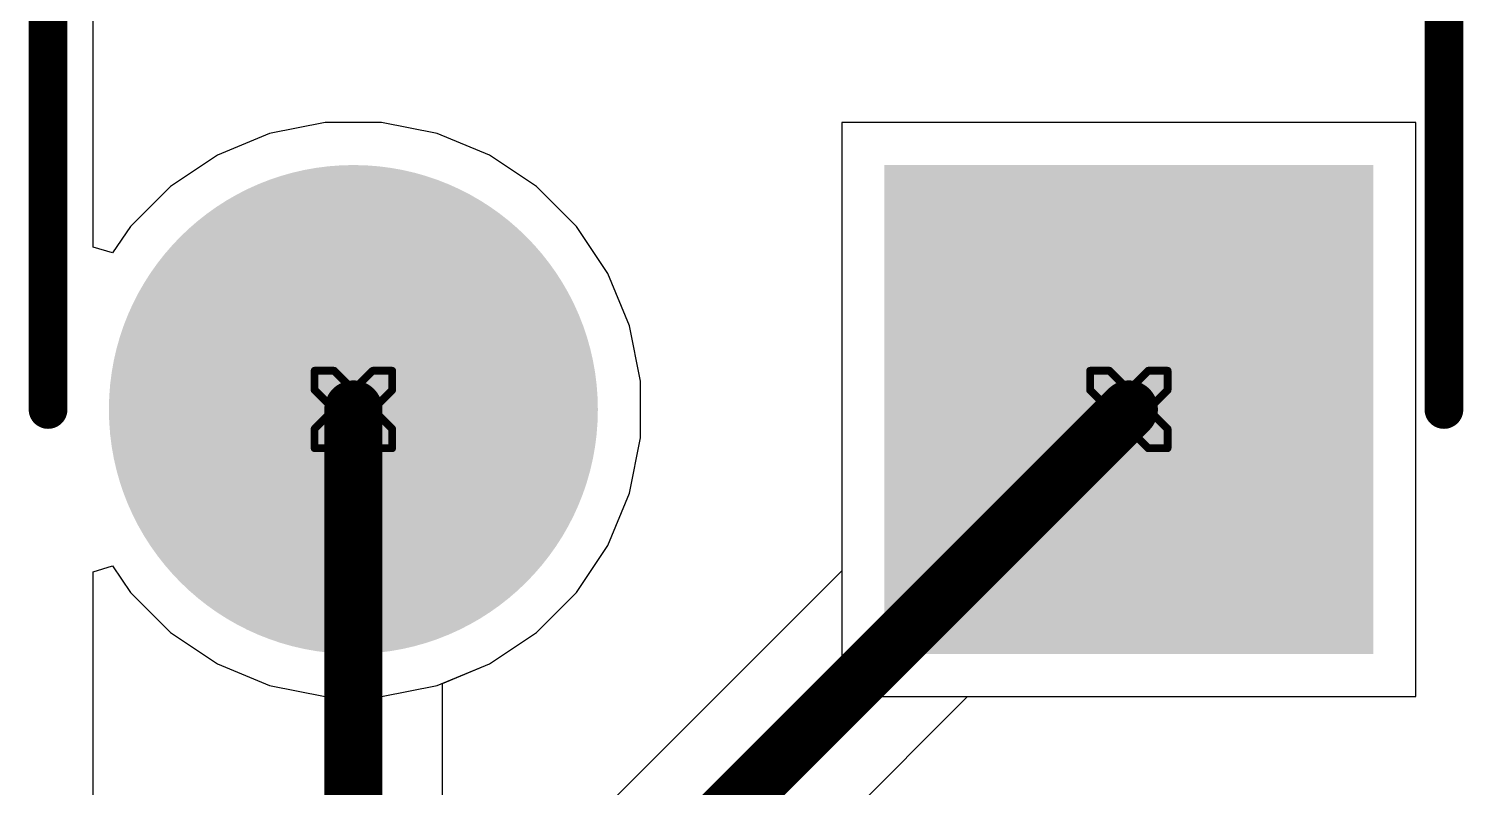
# Model space of a CAD drawing. Header units: inches. Extents: x -21 to 276, y -5 to 220.
# Drawn here: x 51.49 to 60.89, y 85.91 to 90.88 of the extents above; entities that cross this region are included whole.
import ezdxf

# ---------------------------------------------------------------- set-up
doc = ezdxf.new("R2010")
doc.units = ezdxf.units.IN
for name, color, linetype in [('Bottom Layer', 5, 'Continuous'), ('Bottom Overlay', 54, 'Continuous'), ('Bottom Solder', 6, 'Continuous'), ('Drill Drawing', 1, 'Continuous'), ('Ground', 16, 'Continuous'), ('Multi-Layer', 9, 'Continuous'), ('Pad Holes', 156, 'Continuous'), ('Power + Signal', 76, 'Continuous'), ('Top Layer', 1, 'Continuous'), ('Top Solder', 216, 'Continuous')]:
    doc.layers.add(name, color=color, linetype=linetype)

# ---------------------------------------------------------------- blocks, each defined once
blk = doc.blocks.new('DB128L_5_08_2P_BK_S_199')
at = {"layer": 'Bottom Layer'}
blk.add_hatch(color=5, dxfattribs=at).paths.add_polyline_path([(-1.04, 1.5), (-1.04, -1.5), (-4.04, -1.5), (-4.04, 1.5)])
h = blk.add_hatch(color=5, dxfattribs=at)
edge = h.paths.add_edge_path()
edge.add_arc((2.54, 0), 1.5, 0, 360)
at = {"layer": 'Bottom Solder'}
blk.add_hatch(color=6, dxfattribs=at).paths.add_polyline_path([(-0.9384, 1.6016), (-0.9384, -1.6016), (-4.1416, -1.6016), (-4.1416, 1.6016)])
h = blk.add_hatch(color=6, dxfattribs=at)
edge = h.paths.add_edge_path()
edge.add_arc((2.54, 0), 1.6016, 0, 360)
at = {"layer": 'Ground'}
blk.add_hatch(color=16, dxfattribs=at).paths.add_polyline_path([(-1.04, 1.5), (-1.04, -1.5), (-4.04, -1.5), (-4.04, 1.5)])
h = blk.add_hatch(color=16, dxfattribs=at)
edge = h.paths.add_edge_path()
edge.add_arc((2.54, 0), 1.5, 0, 360)
at = {"layer": 'Multi-Layer'}
blk.add_hatch(color=9, dxfattribs=at).paths.add_polyline_path([(-1.04, 1.5), (-1.04, -1.5), (-4.04, -1.5), (-4.04, 1.5)])
h = blk.add_hatch(color=9, dxfattribs=at)
edge = h.paths.add_edge_path()
edge.add_arc((2.54, 0), 1.5, 0, 360)
at = {"layer": 'Pad Holes'}
h = blk.add_hatch(color=7, dxfattribs=at)
edge = h.paths.add_edge_path()
edge.add_arc((-2.54, 0), 0.8, 0, 360)
h = blk.add_hatch(color=7, dxfattribs=at)
edge = h.paths.add_edge_path()
edge.add_arc((2.54, 0), 0.8, 0, 360)
at = {"layer": 'Power + Signal'}
blk.add_hatch(color=76, dxfattribs=at).paths.add_polyline_path([(-1.04, 1.5), (-1.04, -1.5), (-4.04, -1.5), (-4.04, 1.5)])
h = blk.add_hatch(color=76, dxfattribs=at)
edge = h.paths.add_edge_path()
edge.add_arc((2.54, 0), 1.5, 0, 360)
at = {"layer": 'Top Layer'}
blk.add_hatch(color=1, dxfattribs=at).paths.add_polyline_path([(-1.04, 1.5), (-1.04, -1.5), (-4.04, -1.5), (-4.04, 1.5)])
h = blk.add_hatch(color=1, dxfattribs=at)
edge = h.paths.add_edge_path()
edge.add_arc((2.54, 0), 1.5, 0, 360)
at = {"layer": 'Top Solder'}
blk.add_hatch(color=216, dxfattribs=at).paths.add_polyline_path([(-0.9384, 1.6016), (-0.9384, -1.6016), (-4.1416, -1.6016), (-4.1416, 1.6016)])
h = blk.add_hatch(color=216, dxfattribs=at)
edge = h.paths.add_edge_path()
edge.add_arc((2.54, 0), 1.6016, 0, 360)

msp = doc.modelspace()

# ---------------------------------------------------------------- linework, layer by layer
at = {"layer": 'Bottom Layer'}
for p, q in [((51.9176, 89.4453), (51.9176, 94.488)), ((53.4363, 90.2622), (53.0729, 90.1899)), ((53.8068, 90.2622), (53.4363, 90.2622)), ((54.1702, 90.1899), (53.8068, 90.2622)), ((60.5826, 90.2622), (56.8206, 90.2622)), ((56.8206, 90.2622), (56.8206, 86.5002)), ((60.5826, 86.5002), (60.5826, 90.2622)), ((53.0729, 90.1899), (52.7306, 90.0481)), ((54.5126, 90.0481), (54.1702, 90.1899)), ((52.7306, 90.0481), (52.4225, 89.8423)), ((54.8206, 89.8423), (54.5126, 90.0481)), ((52.4225, 89.8423), (52.1605, 89.5803)), ((55.0826, 89.5803), (54.8206, 89.8423)), ((52.1605, 89.5803), (52.0446, 89.4068)), ((55.2885, 89.2722), (55.0826, 89.5803)), ((52.0446, 89.4068), (51.9176, 89.4453)), ((55.4303, 88.9299), (55.2885, 89.2722)), ((55.5026, 88.5665), (55.4303, 88.9299)), ((55.5026, 88.1959), (55.5026, 88.5665)), ((55.4303, 87.8325), (55.5026, 88.1959)), ((55.2885, 87.4902), (55.4303, 87.8325)), ((55.0826, 87.1821), (55.2885, 87.4902)), ((51.9176, 87.3171), (52.0446, 87.3556)), ((51.9176, 81.4548), (51.9176, 87.3171)), ((52.0446, 87.3556), (52.1605, 87.1821)), ((52.1605, 87.1821), (52.4225, 86.9201)), ((54.8206, 86.9201), (55.0826, 87.1821)), ((52.4225, 86.9201), (52.7306, 86.7143)), ((54.5126, 86.7143), (54.8206, 86.9201)), ((52.7306, 86.7143), (53.0729, 86.5725)), ((54.1702, 86.5725), (54.5126, 86.7143)), ((53.0729, 86.5725), (53.4363, 86.5002)), ((53.8068, 86.5002), (54.1702, 86.5725)), ((53.4363, 86.5002), (53.8068, 86.5002)), ((56.8206, 86.5002), (60.5826, 86.5002))]:
    msp.add_line(p, q, dxfattribs=at)
at = {"layer": 'Bottom Overlay'}
for points in [[(51.6216, 88.3812, 0.254, 0.254, 0), (51.6216, 93.4612, 0.254, 0.254, 0)], [(60.7656, 88.3812, 0.254, 0.254, 0), (60.7656, 93.4612, 0.254, 0.254, 0)]]:
    msp.add_lwpolyline(points, format="xyseb", dxfattribs=at)
for points in [[(51.5581, 88.3812, 0.127, 0.127, 1), (51.6851, 88.3812, 0.127, 0.127, 1)], [(60.7021, 88.3812, 0.127, 0.127, 1), (60.8291, 88.3812, 0.127, 0.127, 1)]]:
    msp.add_lwpolyline(points, format="xyseb", close=True, dxfattribs=at)
at = {"layer": 'Drill Drawing'}
for points in [[(53.3676, 88.5082, 0.0508, 0.0508, 0), (53.3676, 88.6352, 0.0508, 0.0508, 0)], [(53.3676, 88.6352, 0.0508, 0.0508, 0), (53.4946, 88.6352, 0.0508, 0.0508, 0)], [(53.4946, 88.6352, 0.0508, 0.0508, 0), (53.6216, 88.5082, 0.0508, 0.0508, 0)], [(53.6216, 88.5082, 0.0508, 0.0508, 0), (53.7486, 88.6352, 0.0508, 0.0508, 0)], [(53.7486, 88.6352, 0.0508, 0.0508, 0), (53.8756, 88.6352, 0.0508, 0.0508, 0)], [(53.8756, 88.5082, 0.0508, 0.0508, 0), (53.8756, 88.6352, 0.0508, 0.0508, 0)], [(58.4476, 88.5082, 0.0508, 0.0508, 0), (58.4476, 88.6352, 0.0508, 0.0508, 0)], [(58.4476, 88.6352, 0.0508, 0.0508, 0), (58.5746, 88.6352, 0.0508, 0.0508, 0)], [(58.5746, 88.6352, 0.0508, 0.0508, 0), (58.7016, 88.5082, 0.0508, 0.0508, 0)], [(58.7016, 88.5082, 0.0508, 0.0508, 0), (58.8286, 88.6352, 0.0508, 0.0508, 0)], [(58.8286, 88.6352, 0.0508, 0.0508, 0), (58.9556, 88.6352, 0.0508, 0.0508, 0)], [(58.9556, 88.5082, 0.0508, 0.0508, 0), (58.9556, 88.6352, 0.0508, 0.0508, 0)], [(53.3676, 88.5082, 0.0508, 0.0508, 0), (53.4946, 88.3812, 0.0508, 0.0508, 0)], [(53.7486, 88.3812, 0.0508, 0.0508, 0), (53.8756, 88.5082, 0.0508, 0.0508, 0)], [(58.4476, 88.5082, 0.0508, 0.0508, 0), (58.5746, 88.3812, 0.0508, 0.0508, 0)], [(58.8286, 88.3812, 0.0508, 0.0508, 0), (58.9556, 88.5082, 0.0508, 0.0508, 0)], [(53.3676, 88.2542, 0.0508, 0.0508, 0), (53.4946, 88.3812, 0.0508, 0.0508, 0)], [(53.7486, 88.3812, 0.0508, 0.0508, 0), (53.8756, 88.2542, 0.0508, 0.0508, 0)], [(58.4476, 88.2542, 0.0508, 0.0508, 0), (58.5746, 88.3812, 0.0508, 0.0508, 0)], [(58.8286, 88.3812, 0.0508, 0.0508, 0), (58.9556, 88.2542, 0.0508, 0.0508, 0)], [(53.3676, 88.1272, 0.0508, 0.0508, 0), (53.3676, 88.2542, 0.0508, 0.0508, 0)], [(53.4946, 88.1272, 0.0508, 0.0508, 0), (53.6216, 88.2542, 0.0508, 0.0508, 0)], [(53.6216, 88.2542, 0.0508, 0.0508, 0), (53.7486, 88.1272, 0.0508, 0.0508, 0)], [(53.8756, 88.1272, 0.0508, 0.0508, 0), (53.8756, 88.2542, 0.0508, 0.0508, 0)], [(58.4476, 88.1272, 0.0508, 0.0508, 0), (58.4476, 88.2542, 0.0508, 0.0508, 0)], [(58.5746, 88.1272, 0.0508, 0.0508, 0), (58.7016, 88.2542, 0.0508, 0.0508, 0)], [(58.7016, 88.2542, 0.0508, 0.0508, 0), (58.8286, 88.1272, 0.0508, 0.0508, 0)], [(58.9556, 88.1272, 0.0508, 0.0508, 0), (58.9556, 88.2542, 0.0508, 0.0508, 0)], [(53.3676, 88.1272, 0.0508, 0.0508, 0), (53.4946, 88.1272, 0.0508, 0.0508, 0)], [(53.7486, 88.1272, 0.0508, 0.0508, 0), (53.8756, 88.1272, 0.0508, 0.0508, 0)], [(58.4476, 88.1272, 0.0508, 0.0508, 0), (58.5746, 88.1272, 0.0508, 0.0508, 0)], [(58.8286, 88.1272, 0.0508, 0.0508, 0), (58.9556, 88.1272, 0.0508, 0.0508, 0)]]:
    msp.add_lwpolyline(points, format="xyseb", dxfattribs=at)
for points in [[(53.3549, 88.6352, 0.0254, 0.0254, 1), (53.3803, 88.6352, 0.0254, 0.0254, 1)], [(53.3549, 88.6352, 0.0254, 0.0254, 1), (53.3803, 88.6352, 0.0254, 0.0254, 1)], [(53.4819, 88.6352, 0.0254, 0.0254, 1), (53.5073, 88.6352, 0.0254, 0.0254, 1)], [(53.4819, 88.6352, 0.0254, 0.0254, 1), (53.5073, 88.6352, 0.0254, 0.0254, 1)], [(53.7359, 88.6352, 0.0254, 0.0254, 1), (53.7613, 88.6352, 0.0254, 0.0254, 1)], [(53.7359, 88.6352, 0.0254, 0.0254, 1), (53.7613, 88.6352, 0.0254, 0.0254, 1)], [(53.8629, 88.6352, 0.0254, 0.0254, 1), (53.8883, 88.6352, 0.0254, 0.0254, 1)], [(53.8629, 88.6352, 0.0254, 0.0254, 1), (53.8883, 88.6352, 0.0254, 0.0254, 1)], [(58.4349, 88.6352, 0.0254, 0.0254, 1), (58.4603, 88.6352, 0.0254, 0.0254, 1)], [(58.4349, 88.6352, 0.0254, 0.0254, 1), (58.4603, 88.6352, 0.0254, 0.0254, 1)], [(58.5619, 88.6352, 0.0254, 0.0254, 1), (58.5873, 88.6352, 0.0254, 0.0254, 1)], [(58.5619, 88.6352, 0.0254, 0.0254, 1), (58.5873, 88.6352, 0.0254, 0.0254, 1)], [(58.8159, 88.6352, 0.0254, 0.0254, 1), (58.8413, 88.6352, 0.0254, 0.0254, 1)], [(58.8159, 88.6352, 0.0254, 0.0254, 1), (58.8413, 88.6352, 0.0254, 0.0254, 1)], [(58.9429, 88.6352, 0.0254, 0.0254, 1), (58.9683, 88.6352, 0.0254, 0.0254, 1)], [(58.9429, 88.6352, 0.0254, 0.0254, 1), (58.9683, 88.6352, 0.0254, 0.0254, 1)], [(53.3549, 88.5082, 0.0254, 0.0254, 1), (53.3803, 88.5082, 0.0254, 0.0254, 1)], [(53.3549, 88.5082, 0.0254, 0.0254, 1), (53.3803, 88.5082, 0.0254, 0.0254, 1)], [(53.6089, 88.5082, 0.0254, 0.0254, 1), (53.6343, 88.5082, 0.0254, 0.0254, 1)], [(53.6089, 88.5082, 0.0254, 0.0254, 1), (53.6343, 88.5082, 0.0254, 0.0254, 1)], [(53.8629, 88.5082, 0.0254, 0.0254, 1), (53.8883, 88.5082, 0.0254, 0.0254, 1)], [(53.8629, 88.5082, 0.0254, 0.0254, 1), (53.8883, 88.5082, 0.0254, 0.0254, 1)], [(58.4349, 88.5082, 0.0254, 0.0254, 1), (58.4603, 88.5082, 0.0254, 0.0254, 1)], [(58.4349, 88.5082, 0.0254, 0.0254, 1), (58.4603, 88.5082, 0.0254, 0.0254, 1)], [(58.6889, 88.5082, 0.0254, 0.0254, 1), (58.7143, 88.5082, 0.0254, 0.0254, 1)], [(58.6889, 88.5082, 0.0254, 0.0254, 1), (58.7143, 88.5082, 0.0254, 0.0254, 1)], [(58.9429, 88.5082, 0.0254, 0.0254, 1), (58.9683, 88.5082, 0.0254, 0.0254, 1)], [(58.9429, 88.5082, 0.0254, 0.0254, 1), (58.9683, 88.5082, 0.0254, 0.0254, 1)], [(53.4819, 88.3812, 0.0254, 0.0254, 1), (53.5073, 88.3812, 0.0254, 0.0254, 1)], [(53.4819, 88.3812, 0.0254, 0.0254, 1), (53.5073, 88.3812, 0.0254, 0.0254, 1)], [(53.7359, 88.3812, 0.0254, 0.0254, 1), (53.7613, 88.3812, 0.0254, 0.0254, 1)], [(53.7359, 88.3812, 0.0254, 0.0254, 1), (53.7613, 88.3812, 0.0254, 0.0254, 1)], [(58.5619, 88.3812, 0.0254, 0.0254, 1), (58.5873, 88.3812, 0.0254, 0.0254, 1)], [(58.5619, 88.3812, 0.0254, 0.0254, 1), (58.5873, 88.3812, 0.0254, 0.0254, 1)], [(58.8159, 88.3812, 0.0254, 0.0254, 1), (58.8413, 88.3812, 0.0254, 0.0254, 1)], [(58.8159, 88.3812, 0.0254, 0.0254, 1), (58.8413, 88.3812, 0.0254, 0.0254, 1)], [(53.3549, 88.2542, 0.0254, 0.0254, 1), (53.3803, 88.2542, 0.0254, 0.0254, 1)], [(53.3549, 88.2542, 0.0254, 0.0254, 1), (53.3803, 88.2542, 0.0254, 0.0254, 1)], [(53.6089, 88.2542, 0.0254, 0.0254, 1), (53.6343, 88.2542, 0.0254, 0.0254, 1)], [(53.6089, 88.2542, 0.0254, 0.0254, 1), (53.6343, 88.2542, 0.0254, 0.0254, 1)], [(53.8629, 88.2542, 0.0254, 0.0254, 1), (53.8883, 88.2542, 0.0254, 0.0254, 1)], [(53.8629, 88.2542, 0.0254, 0.0254, 1), (53.8883, 88.2542, 0.0254, 0.0254, 1)], [(58.4349, 88.2542, 0.0254, 0.0254, 1), (58.4603, 88.2542, 0.0254, 0.0254, 1)], [(58.4349, 88.2542, 0.0254, 0.0254, 1), (58.4603, 88.2542, 0.0254, 0.0254, 1)], [(58.6889, 88.2542, 0.0254, 0.0254, 1), (58.7143, 88.2542, 0.0254, 0.0254, 1)], [(58.6889, 88.2542, 0.0254, 0.0254, 1), (58.7143, 88.2542, 0.0254, 0.0254, 1)], [(58.9429, 88.2542, 0.0254, 0.0254, 1), (58.9683, 88.2542, 0.0254, 0.0254, 1)], [(58.9429, 88.2542, 0.0254, 0.0254, 1), (58.9683, 88.2542, 0.0254, 0.0254, 1)], [(53.3549, 88.1272, 0.0254, 0.0254, 1), (53.3803, 88.1272, 0.0254, 0.0254, 1)], [(53.3549, 88.1272, 0.0254, 0.0254, 1), (53.3803, 88.1272, 0.0254, 0.0254, 1)], [(53.4819, 88.1272, 0.0254, 0.0254, 1), (53.5073, 88.1272, 0.0254, 0.0254, 1)], [(53.4819, 88.1272, 0.0254, 0.0254, 1), (53.5073, 88.1272, 0.0254, 0.0254, 1)], [(53.7359, 88.1272, 0.0254, 0.0254, 1), (53.7613, 88.1272, 0.0254, 0.0254, 1)], [(53.7359, 88.1272, 0.0254, 0.0254, 1), (53.7613, 88.1272, 0.0254, 0.0254, 1)], [(53.8629, 88.1272, 0.0254, 0.0254, 1), (53.8883, 88.1272, 0.0254, 0.0254, 1)], [(53.8629, 88.1272, 0.0254, 0.0254, 1), (53.8883, 88.1272, 0.0254, 0.0254, 1)], [(58.4349, 88.1272, 0.0254, 0.0254, 1), (58.4603, 88.1272, 0.0254, 0.0254, 1)], [(58.4349, 88.1272, 0.0254, 0.0254, 1), (58.4603, 88.1272, 0.0254, 0.0254, 1)], [(58.5619, 88.1272, 0.0254, 0.0254, 1), (58.5873, 88.1272, 0.0254, 0.0254, 1)], [(58.5619, 88.1272, 0.0254, 0.0254, 1), (58.5873, 88.1272, 0.0254, 0.0254, 1)], [(58.8159, 88.1272, 0.0254, 0.0254, 1), (58.8413, 88.1272, 0.0254, 0.0254, 1)], [(58.8159, 88.1272, 0.0254, 0.0254, 1), (58.8413, 88.1272, 0.0254, 0.0254, 1)], [(58.9429, 88.1272, 0.0254, 0.0254, 1), (58.9683, 88.1272, 0.0254, 0.0254, 1)], [(58.9429, 88.1272, 0.0254, 0.0254, 1), (58.9683, 88.1272, 0.0254, 0.0254, 1)]]:
    msp.add_lwpolyline(points, format="xyseb", close=True, dxfattribs=at)
at = {"layer": 'Ground'}
for p, q in [((51.9176, 89.4453), (51.9176, 94.488)), ((53.4363, 90.2622), (53.0729, 90.1899)), ((53.8068, 90.2622), (53.4363, 90.2622)), ((54.1702, 90.1899), (53.8068, 90.2622)), ((60.5826, 90.2622), (56.8206, 90.2622)), ((56.8206, 90.2622), (56.8206, 86.5002)), ((60.5826, 86.5002), (60.5826, 90.2622)), ((53.0729, 90.1899), (52.7306, 90.0481)), ((54.5126, 90.0481), (54.1702, 90.1899)), ((52.7306, 90.0481), (52.4225, 89.8423)), ((54.8206, 89.8423), (54.5126, 90.0481)), ((52.4225, 89.8423), (52.1605, 89.5803)), ((55.0826, 89.5803), (54.8206, 89.8423)), ((52.1605, 89.5803), (52.0446, 89.4068)), ((55.2885, 89.2722), (55.0826, 89.5803)), ((52.0446, 89.4068), (51.9176, 89.4453)), ((55.4303, 88.9299), (55.2885, 89.2722)), ((55.5026, 88.5665), (55.4303, 88.9299)), ((55.5026, 88.1959), (55.5026, 88.5665)), ((55.4303, 87.8325), (55.5026, 88.1959)), ((55.2885, 87.4902), (55.4303, 87.8325)), ((55.0826, 87.1821), (55.2885, 87.4902)), ((51.9176, 87.3171), (52.0446, 87.3556)), ((51.9176, 78.89), (51.9176, 87.3171)), ((52.0446, 87.3556), (52.1605, 87.1821)), ((52.1605, 87.1821), (52.4225, 86.9201)), ((54.8206, 86.9201), (55.0826, 87.1821)), ((52.4225, 86.9201), (52.7306, 86.7143)), ((54.5126, 86.7143), (54.8206, 86.9201)), ((52.7306, 86.7143), (53.0729, 86.5725)), ((54.1702, 86.5725), (54.5126, 86.7143)), ((53.0729, 86.5725), (53.4363, 86.5002)), ((53.8068, 86.5002), (54.1702, 86.5725)), ((53.4363, 86.5002), (53.8068, 86.5002)), ((56.8206, 86.5002), (60.5826, 86.5002))]:
    msp.add_line(p, q, dxfattribs=at)
at = {"layer": 'Power + Signal'}
for p, q in [((51.9176, 89.4453), (51.9176, 94.488)), ((53.4363, 90.2622), (53.0729, 90.1899)), ((53.8068, 90.2622), (53.4363, 90.2622)), ((54.1702, 90.1899), (53.8068, 90.2622)), ((60.5826, 90.2622), (56.8206, 90.2622)), ((56.8206, 90.2622), (56.8206, 87.3243)), ((60.5826, 86.5002), (60.5826, 90.2622)), ((53.0729, 90.1899), (52.7306, 90.0481)), ((54.5126, 90.0481), (54.1702, 90.1899)), ((52.7306, 90.0481), (52.4225, 89.8423)), ((54.8206, 89.8423), (54.5126, 90.0481)), ((52.4225, 89.8423), (52.1605, 89.5803)), ((55.0826, 89.5803), (54.8206, 89.8423)), ((52.1605, 89.5803), (52.0446, 89.4068)), ((55.2885, 89.2722), (55.0826, 89.5803)), ((52.0446, 89.4068), (51.9176, 89.4453)), ((55.4303, 88.9299), (55.2885, 89.2722)), ((55.5026, 88.5665), (55.4303, 88.9299)), ((55.5026, 88.1959), (55.5026, 88.5665)), ((55.4303, 87.8325), (55.5026, 88.1959)), ((55.2885, 87.4902), (55.4303, 87.8325)), ((55.0826, 87.1821), (55.2885, 87.4902)), ((56.8206, 87.3243), (54.3216, 84.8253)), ((54.8206, 86.9201), (55.0826, 87.1821)), ((54.5126, 86.7143), (54.8206, 86.9201)), ((54.2043, 86.5866), (54.5126, 86.7143)), ((54.2043, 84.8739), (54.2043, 86.5866)), ((54.9387, 83.7943), (57.6446, 86.5002)), ((57.6446, 86.5002), (60.5826, 86.5002))]:
    msp.add_line(p, q, dxfattribs=at)
for points in [[(53.6216, 77.126, 0.381, 0.381, 0), (53.6216, 88.3812, 0.381, 0.381, 0)], [(54.356, 84.0356, 0.381, 0.381, 0), (58.7016, 88.3812, 0.381, 0.381, 0)]]:
    msp.add_lwpolyline(points, format="xyseb", dxfattribs=at)
for points in [[(53.5263, 88.3812, 0.1905, 0.1905, 1), (53.7168, 88.3812, 0.1905, 0.1905, 1)], [(58.6063, 88.3812, 0.1905, 0.1905, 1), (58.7968, 88.3812, 0.1905, 0.1905, 1)]]:
    msp.add_lwpolyline(points, format="xyseb", close=True, dxfattribs=at)
at = {"layer": 'Top Layer'}
for p, q in [((51.9176, 89.4453), (51.9176, 94.488)), ((53.4363, 90.2622), (53.0729, 90.1899)), ((53.8068, 90.2622), (53.4363, 90.2622)), ((54.1702, 90.1899), (53.8068, 90.2622)), ((60.5826, 90.2622), (56.8206, 90.2622)), ((56.8206, 90.2622), (56.8206, 86.5002)), ((60.5826, 86.5002), (60.5826, 90.2622)), ((53.0729, 90.1899), (52.7306, 90.0481)), ((54.5126, 90.0481), (54.1702, 90.1899)), ((52.7306, 90.0481), (52.4225, 89.8423)), ((54.8206, 89.8423), (54.5126, 90.0481)), ((52.4225, 89.8423), (52.1605, 89.5803)), ((55.0826, 89.5803), (54.8206, 89.8423)), ((52.1605, 89.5803), (52.0446, 89.4068)), ((55.2885, 89.2722), (55.0826, 89.5803)), ((52.0446, 89.4068), (51.9176, 89.4453)), ((55.4303, 88.9299), (55.2885, 89.2722)), ((55.5026, 88.5665), (55.4303, 88.9299)), ((55.5026, 88.1959), (55.5026, 88.5665)), ((55.4303, 87.8325), (55.5026, 88.1959)), ((55.2885, 87.4902), (55.4303, 87.8325)), ((55.0826, 87.1821), (55.2885, 87.4902)), ((51.9176, 87.3171), (52.0446, 87.3556)), ((51.9176, 82.28), (51.9176, 87.3171)), ((52.0446, 87.3556), (52.1605, 87.1821)), ((52.1605, 87.1821), (52.4225, 86.9201)), ((54.8206, 86.9201), (55.0826, 87.1821)), ((52.4225, 86.9201), (52.7306, 86.7143)), ((54.5126, 86.7143), (54.8206, 86.9201)), ((52.7306, 86.7143), (53.0729, 86.5725)), ((54.1702, 86.5725), (54.5126, 86.7143)), ((53.0729, 86.5725), (53.4363, 86.5002)), ((53.8068, 86.5002), (54.1702, 86.5725)), ((53.4363, 86.5002), (53.8068, 86.5002)), ((56.8206, 86.5002), (60.5826, 86.5002))]:
    msp.add_line(p, q, dxfattribs=at)

# ---------------------------------------------------------------- block references
at = {"rotation": 180}
msp.add_blockref('DB128L_5_08_2P_BK_S_199', (56.1616, 88.3812), dxfattribs=at)

doc.saveas('drawing.dxf')
